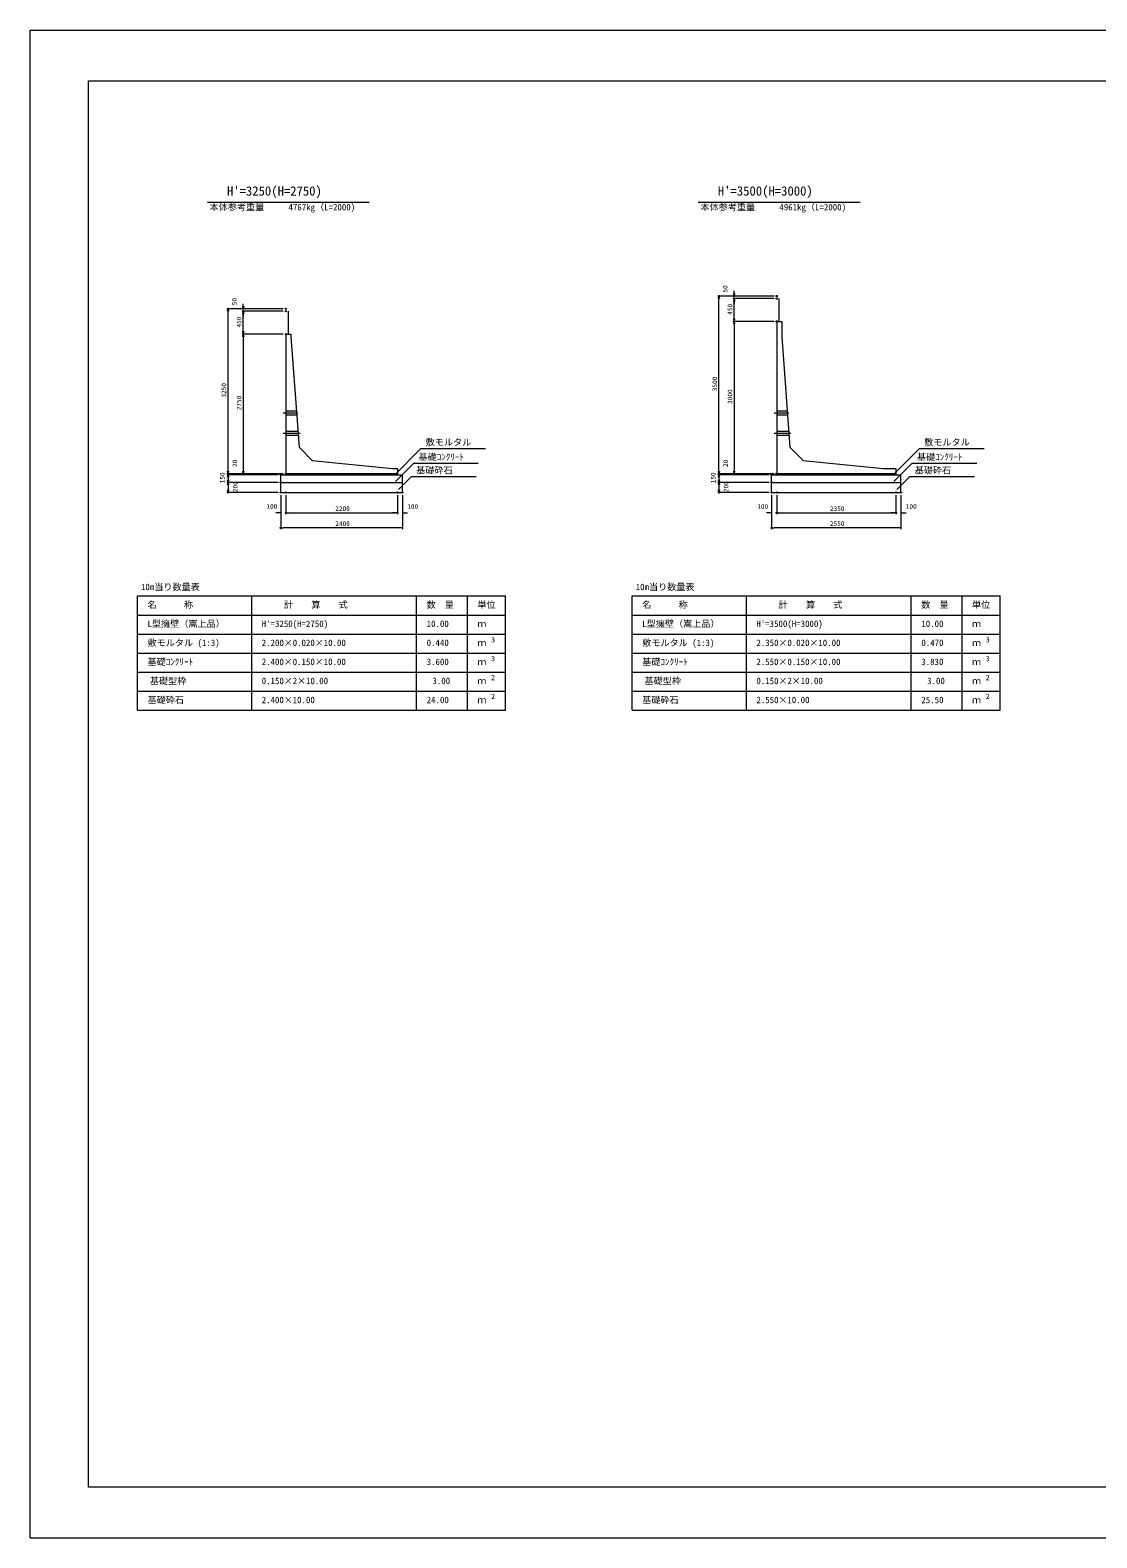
# Model space of a CAD drawing. Units: millimetres on the paper. Extents: x 0 to 841, y -307 to 901.
# Drawn here: x 0 to 420, y -307 to 287 of the extents above; entities that cross this region are included whole.
import ezdxf
from ezdxf.enums import TextEntityAlignment as Align

# ---------------------------------------------------------------- set-up
doc = ezdxf.new("R2010")
doc.units = ezdxf.units.MM
doc.header["$PDMODE"] = 32
doc.header["$PDSIZE"] = 0.5
doc.linetypes.add('USER1', pattern=[1.125, 0.75, -0.125, 0.125, -0.125])
doc.linetypes.add('USER2', pattern=[0.375, 0.25, -0.125])
for name, color, linetype, lineweight in [('D-MTR-FRAM（材料表図枠）', 2, 'Continuous', 18), ('D-STR-DIM（寸法）', 7, 'Continuous', 18), ('D-STR-HTXT（旗揚げ）', 7, 'Continuous', 18), ('D-STR-STR1（構造物）', 4, 'Continuous', 18), ('D-STR-STRn（構造物）', 7, 'Continuous', 18), ('D-STR（構造物外形線）', 1, 'Continuous', 18), ('D-TTL(外枠）', 2, 'Continuous', 18), ('DEFPOINTS_2', 8, 'Continuous', 18)]:
    doc.layers.add(name, color=color, linetype=linetype, lineweight=lineweight)
for name, color, linetype in [('D-MTR-TXT(文字列）', 7, 'Continuous'), ('D-MTR（材料表タイトル）', 7, 'Continuous'), ('D-STR-TXT（文字）', 7, 'Continuous'), ('D-TTL-TXT（文字）', 7, 'Continuous')]:
    doc.layers.add(name, color=color, linetype=linetype)
doc.styles.add('ＭＳ ゴシック', font='')
doc.styles.get('ＭＳ ゴシック').set_extended_font_data('MS Gothic')

# ---------------------------------------------------------------- blocks, each defined once
blk = doc.blocks.new('-000--000-_OPEN')
at = {"color": 7, "linetype": 'Continuous', "lineweight": 18}
for p, q in [((-1, 0.167), (0, 0)), ((0, 0), (-1, -0.167)), ((0, 0), (-1, 0))]:
    blk.add_line(p, q, dxfattribs=at)

msp = doc.modelspace()

# ---------------------------------------------------------------- linework, layer by layer
at = {"layer": 'D-MTR-FRAM（材料表図枠）'}
for p, q in [((42.356, 64.286), (187.356, 64.286)), ((42.356, 19.286), (42.356, 64.286)), ((87.356, 19.286), (87.356, 64.286)), ((152.356, 19.286), (152.356, 64.286)), ((172.356, 32.286), (172.356, 64.286)), ((172.356, 19.286), (172.356, 64.286)), ((187.356, 19.286), (187.356, 64.286)), ((237.356, 64.286), (382.356, 64.286)), ((237.356, 19.286), (237.356, 64.286)), ((282.356, 19.286), (282.356, 64.286)), ((347.356, 19.286), (347.356, 64.286)), ((367.356, 32.286), (367.356, 64.286)), ((367.356, 19.286), (367.356, 64.286)), ((382.356, 19.286), (382.356, 64.286)), ((42.356, 56.786), (187.356, 56.786)), ((237.356, 56.786), (382.356, 56.786)), ((42.356, 49.286), (187.356, 49.286)), ((237.356, 49.286), (382.356, 49.286)), ((42.356, 41.786), (187.356, 41.786)), ((237.356, 41.786), (382.356, 41.786)), ((42.356, 34.286), (187.356, 34.286)), ((237.356, 34.286), (382.356, 34.286)), ((42.356, 26.786), (187.356, 26.786)), ((237.356, 26.786), (382.356, 26.786)), ((42.356, 19.286), (187.356, 19.286)), ((237.356, 19.286), (382.356, 19.286))]:
    msp.add_line(p, q, dxfattribs=at)
at = {"layer": 'D-STR-DIM（寸法）'}
for p, q in [((277.526, 183.454), (277.526, 184.454)), ((84.026, 178.454), (84.026, 179.454)), ((293.287, 182.454), (271.032, 182.454)), ((271.532, 113.454), (271.532, 181.454)), ((293.287, 182.454), (277.026, 182.454)), ((293.287, 181.454), (277.026, 181.454)), ((293.287, 181.454), (277.026, 181.454)), ((277.526, 173.454), (277.526, 180.454)), ((277.526, 180.454), (277.526, 179.454)), ((99.787, 177.454), (77.532, 177.454)), ((78.032, 113.454), (78.032, 176.454)), ((99.787, 177.454), (83.526, 177.454)), ((99.787, 176.454), (83.526, 176.454)), ((99.787, 176.454), (83.526, 176.454)), ((84.026, 168.454), (84.026, 175.454)), ((84.026, 175.454), (84.026, 174.454)), ((293.287, 172.454), (277.026, 172.454)), ((293.287, 172.454), (277.026, 172.454)), ((99.787, 167.454), (83.526, 167.454)), ((99.787, 167.454), (83.526, 167.454)), ((84.026, 166.454), (84.026, 113.454)), ((277.526, 171.454), (277.526, 113.454)), ((78.032, 113.454), (78.032, 114.454)), ((271.532, 113.454), (271.532, 114.454)), ((99.787, 112.454), (77.532, 112.454)), ((99.787, 112.454), (77.532, 112.454)), ((97.787, 112.054), (77.532, 112.054)), ((97.787, 112.054), (77.532, 112.054)), ((97.787, 109.054), (77.532, 109.054)), ((97.787, 109.054), (77.532, 109.054)), ((78.032, 111.054), (78.032, 110.054)), ((78.032, 111.054), (78.032, 110.054)), ((78.032, 108.054), (78.032, 106.054)), ((99.787, 112.454), (83.526, 112.454)), ((293.287, 112.454), (271.032, 112.454)), ((293.287, 112.454), (271.032, 112.454)), ((291.287, 112.054), (271.032, 112.054)), ((291.287, 112.054), (271.032, 112.054)), ((291.287, 109.054), (271.032, 109.054)), ((291.287, 109.054), (271.032, 109.054)), ((271.532, 111.054), (271.532, 110.054)), ((271.532, 111.054), (271.532, 110.054)), ((271.532, 108.054), (271.532, 106.054)), ((293.287, 112.454), (277.026, 112.454)), ((97.787, 105.054), (77.532, 105.054)), ((98.787, 104.054), (98.787, 96.532)), ((98.787, 104.054), (98.787, 90.628)), ((100.787, 104.054), (100.787, 96.532)), ((100.787, 104.054), (100.787, 96.532)), ((144.787, 104.054), (144.787, 96.532)), ((144.787, 104.054), (144.787, 96.532)), ((146.787, 104.054), (146.787, 96.532)), ((146.787, 104.054), (146.787, 90.628)), ((291.287, 105.054), (271.032, 105.054)), ((292.287, 104.054), (292.287, 96.532)), ((292.287, 104.054), (292.287, 90.628)), ((294.287, 104.054), (294.287, 96.532)), ((294.287, 104.054), (294.287, 96.532)), ((341.287, 104.054), (341.287, 96.532)), ((341.287, 104.054), (341.287, 96.532)), ((343.287, 104.054), (343.287, 96.532)), ((343.287, 104.054), (343.287, 90.628)), ((97.787, 97.032), (96.787, 97.032)), ((101.787, 97.032), (143.787, 97.032)), ((101.787, 97.032), (102.787, 97.032)), ((143.787, 97.032), (142.787, 97.032)), ((147.787, 97.032), (148.787, 97.032)), ((291.287, 97.032), (290.287, 97.032)), ((295.287, 97.032), (340.287, 97.032)), ((295.287, 97.032), (296.287, 97.032)), ((340.287, 97.032), (339.287, 97.032)), ((344.287, 97.032), (345.287, 97.032)), ((145.787, 91.128), (99.787, 91.128)), ((342.287, 91.128), (293.287, 91.128))]:
    msp.add_line(p, q, dxfattribs=at)
for p in [(271.532, 182.454), (277.526, 182.454), (277.526, 181.454), (294.287, 182.454), (294.287, 182.454), (294.287, 181.454), (294.287, 181.454), (78.032, 177.454), (84.026, 177.454), (84.026, 176.454), (100.787, 177.454), (100.787, 177.454), (100.787, 176.454), (100.787, 176.454), (294.287, 172.454), (294.287, 172.454), (100.787, 167.454), (100.787, 167.454), (78.032, 112.054), (78.032, 109.054), (84.026, 112.454), (98.787, 112.054), (98.787, 112.054), (98.787, 109.054), (98.787, 109.054), (100.787, 112.454), (100.787, 112.454), (100.787, 112.454), (271.532, 112.054), (271.532, 109.054), (277.526, 112.454), (292.287, 112.054), (292.287, 112.054), (292.287, 109.054), (292.287, 109.054), (294.287, 112.454), (294.287, 112.454), (294.287, 112.454), (78.032, 105.054), (98.787, 105.054), (98.787, 105.054), (98.787, 105.054), (100.787, 105.054), (100.787, 105.054), (144.787, 105.054), (144.787, 105.054), (146.787, 105.054), (146.787, 105.054), (271.532, 105.054), (292.287, 105.054), (292.287, 105.054), (292.287, 105.054), (294.287, 105.054), (294.287, 105.054), (341.287, 105.054), (341.287, 105.054), (343.287, 105.054), (343.287, 105.054), (100.787, 97.032), (144.787, 97.032), (144.787, 97.032), (294.287, 97.032), (341.287, 97.032), (341.287, 97.032), (98.787, 91.128), (292.287, 91.128)]:
    msp.add_point(p, dxfattribs=at)
at = {"layer": 'D-STR-HTXT（旗揚げ）'}
for p, q in [((69.895, 219.485), (133.679, 219.485)), ((263.395, 219.485), (327.179, 219.485)), ((144.008, 112.289), (153.925, 122.302)), ((179.524, 122.302), (153.925, 122.302)), ((340.508, 112.289), (350.425, 122.302)), ((376.024, 122.302), (350.425, 122.302)), ((144.008, 109.353), (151.068, 116.481)), ((176.666, 116.481), (151.068, 116.481)), ((340.508, 109.353), (347.568, 116.481)), ((373.166, 116.481), (347.568, 116.481)), ((145.149, 106.176), (150.181, 111.256)), ((175.779, 111.256), (150.181, 111.256)), ((341.649, 106.176), (346.681, 111.256)), ((372.279, 111.256), (346.681, 111.256))]:
    msp.add_line(p, q, dxfattribs=at)
at = {"layer": 'D-STR-STR1（構造物）'}
for p, q in [((295.287, 172.454), (295.287, 181.454)), ((101.787, 167.454), (101.787, 176.454))]:
    msp.add_line(p, q, dxfattribs=at)
at = {"layer": 'D-STR-STRn（構造物）', "linetype": 'USER2'}
for p, q in [((100.787, 137.204), (104.934, 137.204)), ((294.287, 137.204), (298.434, 137.204)), ((100.787, 135.704), (105.044, 135.704)), ((294.287, 135.704), (298.544, 135.704)), ((100.787, 129.204), (105.521, 129.204)), ((100.787, 127.704), (105.631, 127.704)), ((294.287, 129.204), (299.021, 129.204)), ((294.287, 127.704), (299.131, 127.704))]:
    msp.add_line(p, q, dxfattribs=at)
at = {"layer": 'D-STR-STRn（構造物）', "linetype": 'USER1'}
for p, q in [((99.787, 136.454), (105.57, 136.454)), ((293.287, 136.454), (299.07, 136.454)), ((99.787, 128.454), (106.385, 128.454)), ((293.287, 128.454), (299.885, 128.454))]:
    msp.add_line(p, q, dxfattribs=at)
at = {"layer": 'D-STR-STRn（構造物）'}
for p, q in [((98.787, 112.054), (146.787, 112.054)), ((98.787, 105.054), (98.787, 112.054)), ((98.787, 109.054), (146.787, 109.054)), ((100.787, 112.454), (100.787, 112.054)), ((144.787, 112.454), (144.787, 112.054)), ((146.787, 105.054), (146.787, 112.054)), ((292.287, 105.054), (292.287, 112.054)), ((292.287, 112.054), (343.287, 112.054)), ((292.287, 109.054), (343.287, 109.054)), ((294.287, 112.454), (294.287, 112.054)), ((341.287, 112.454), (341.287, 112.054)), ((343.287, 105.054), (343.287, 112.054)), ((98.787, 105.054), (146.787, 105.054)), ((292.287, 105.054), (343.287, 105.054))]:
    msp.add_line(p, q, dxfattribs=at)
at = {"layer": 'D-STR（構造物外形線）'}
for p, q in [((294.287, 172.454), (294.287, 112.454)), ((294.287, 172.454), (296.287, 172.454)), ((296.287, 172.454), (296.287, 166.454)), ((100.787, 167.454), (102.787, 167.454)), ((100.787, 167.454), (100.787, 112.454)), ((102.787, 167.454), (102.787, 166.454)), ((102.787, 166.454), (105.987, 122.854)), ((296.287, 166.454), (299.487, 122.854)), ((105.987, 122.854), (111.187, 117.654)), ((299.487, 122.854), (304.687, 117.654)), ((111.187, 117.654), (142.787, 114.454)), ((142.787, 114.454), (144.787, 114.454)), ((144.787, 114.454), (144.787, 112.454)), ((304.687, 117.654), (336.287, 114.454)), ((336.287, 114.454), (341.287, 114.454)), ((341.287, 114.454), (341.287, 112.454)), ((144.787, 112.454), (100.787, 112.454)), ((341.287, 112.454), (294.287, 112.454))]:
    msp.add_line(p, q, dxfattribs=at)
at = {"layer": 'D-TTL(外枠）'}
for p, q in [((23, 267.214), (818, 267.214)), ((23, -286.786), (23, 267.214)), ((818, -286.786), (23, -286.786))]:
    msp.add_line(p, q, dxfattribs=at)
at = {"layer": 'DEFPOINTS_2'}
for p, q in [((0, 287.214), (841, 287.214)), ((0, -306.786), (0, 287.214)), ((0, -306.786), (841, -306.786))]:
    msp.add_line(p, q, dxfattribs=at)

# ---------------------------------------------------------------- block references
at = {"layer": 'D-STR-DIM（寸法）'}
for p, rotation in [((84.026, 177.454), 270), ((271.532, 182.454), 90), ((277.526, 182.454), 270), ((277.526, 181.454), 90), ((277.526, 181.454), 90), ((78.032, 177.454), 90), ((84.026, 176.454), 90), ((84.026, 176.454), 90), ((277.526, 172.454), 270), ((277.526, 172.454), 90), ((84.026, 167.454), 270), ((84.026, 167.454), 90), ((78.032, 112.454), 270), ((78.032, 112.454), 270), ((84.026, 112.454), 270), ((271.532, 112.454), 270), ((271.532, 112.454), 270), ((277.526, 112.454), 270), ((78.032, 112.054), 90), ((78.032, 112.054), 90), ((78.032, 109.054), 270), ((78.032, 109.054), 90), ((271.532, 112.054), 90), ((271.532, 112.054), 90), ((271.532, 109.054), 270), ((271.532, 109.054), 90), ((78.032, 105.054), 270), ((271.532, 105.054), 270), ((100.787, 97.032), 180), ((100.787, 97.032), 180), ((146.787, 97.032), 180), ((294.287, 97.032), 180), ((294.287, 97.032), 180), ((343.287, 97.032), 180), ((98.787, 91.128), 180), ((292.287, 91.128), 180)]:
    msp.add_blockref('-000--000-_OPEN', p, dxfattribs=dict(at, rotation=rotation))
for p in [(98.787, 97.032), (144.787, 97.032), (144.787, 97.032), (292.287, 97.032), (341.287, 97.032), (341.287, 97.032), (146.787, 91.128), (343.287, 91.128)]:
    msp.add_blockref('-000--000-_OPEN', p, dxfattribs=at)

# ---------------------------------------------------------------- texts
at = {"layer": 'D-MTR-TXT(文字列）', "style": 'ＭＳ ゴシック'}
for s, height, p in [('本体参考重量', 2.566, (70.726, 215.418)), ('4767kg（L=2000)', 2.566, (101.846, 215.418)), ('本体参考重量', 2.566, (264.226, 215.418)), ('4961kg（L=2000)', 2.566, (295.346, 215.418)), ('名\u3000\u3000\u3000称', 2.566, (46.279, 58.786)), ('計\u3000\u3000算\u3000\u3000式', 2.566, (100.056, 58.786)), ('数\u3000量', 2.566, (156.279, 58.786)), ('単位', 2.566, (176.279, 58.786)), ('名\u3000\u3000\u3000称', 2.566, (241.279, 58.786)), ('計\u3000\u3000算\u3000\u3000式', 2.566, (295.056, 58.786)), ('数\u3000量', 2.566, (351.279, 58.786)), ('単位', 2.566, (371.279, 58.786)), ('L型擁壁（嵩上品）', 2.566, (46.279, 51.286)), ("H'=3250(H=2750)", 2.566, (91.279, 51.286)), ('10.00', 2.566, (156.306, 51.286)), ('ｍ', 2.566, (176.279, 51.286)), ('L型擁壁（嵩上品）', 2.566, (241.279, 51.286)), ("H'=3500(H=3000)", 2.566, (286.279, 51.286)), ('10.00', 2.566, (351.306, 51.286)), ('ｍ', 2.566, (371.279, 51.286)), ('3', 2.053, (181.681, 45.386)), ('3', 2.053, (376.681, 45.386)), ('敷モルタル (1:3)', 2.566, (46.279, 43.786)), ('2.200×0.020×10.00', 2.566, (91.279, 43.786)), ('0.440', 2.566, (156.306, 43.786)), ('ｍ', 2.566, (176.279, 43.786)), ('敷モルタル (1:3)', 2.566, (241.279, 43.786)), ('2.350×0.020×10.00', 2.566, (286.279, 43.786)), ('0.470', 2.566, (351.306, 43.786)), ('ｍ', 2.566, (371.279, 43.786)), ('基礎ｺﾝｸﾘｰﾄ', 2.566, (46.279, 36.286)), ('2.400×0.150×10.00', 2.566, (91.279, 36.286)), ('3.600', 2.566, (156.306, 36.286)), ('ｍ', 2.566, (176.279, 36.286)), ('3', 2.053, (181.681, 37.986)), ('基礎ｺﾝｸﾘｰﾄ', 2.566, (241.279, 36.286)), ('2.550×0.150×10.00', 2.566, (286.279, 36.286)), ('3.830', 2.566, (351.306, 36.286)), ('ｍ', 2.566, (371.279, 36.286)), ('3', 2.053, (376.681, 37.986)), ('基礎型枠', 2.566, (47.179, 28.786)), ('0.150×2×10.00', 2.566, (91.279, 28.786)), ('3.00', 2.566, (158.58, 28.786)), ('ｍ', 2.566, (176.279, 28.786)), ('2', 2.053, (181.681, 30.486)), ('基礎型枠', 2.566, (242.179, 28.786)), ('0.150×2×10.00', 2.566, (286.279, 28.786)), ('3.00', 2.566, (353.58, 28.786)), ('ｍ', 2.566, (371.279, 28.786)), ('2', 2.053, (376.681, 30.486)), ('基礎砕石', 2.566, (46.279, 21.286)), ('2.400×10.00', 2.566, (91.279, 21.286)), ('24.00', 2.566, (156.306, 21.286)), ('ｍ', 2.566, (176.279, 21.286)), ('2', 2.053, (181.681, 23.086)), ('基礎砕石', 2.566, (241.279, 21.286)), ('2.550×10.00', 2.566, (286.279, 21.286)), ('25.50', 2.566, (351.306, 21.286)), ('ｍ', 2.566, (371.279, 21.286)), ('2', 2.053, (376.681, 23.086))]:
    msp.add_text(s, height=height, dxfattribs=at).set_placement(p, align=Align.BOTTOM_LEFT)
at = {"layer": 'D-MTR（材料表タイトル）', "style": 'ＭＳ ゴシック'}
for p in [(43.698, 65.811), (238.698, 65.811)]:
    msp.add_text('10m当り数量表', height=2.566, dxfattribs=at).set_placement(p, align=Align.BOTTOM_LEFT)
at = {"layer": 'D-STR-DIM（寸法）', "style": 'ＭＳ ゴシック'}
for s, p in [('50', (275.445, 183.826)), ('50', (81.945, 178.826)), ('450', (277.326, 175.079)), ('450', (83.826, 170.079)), ('3500', (271.332, 144.954)), ('3250', (77.832, 142.454)), ('3000', (277.326, 139.954)), ('2750', (83.826, 137.454)), ('20', (82.123, 115.123)), ('20', (275.623, 115.123)), ('150', (77.232, 108.679)), ('200', (82.282, 105.179)), ('150', (270.732, 108.679)), ('200', (275.782, 105.179))]:
    msp.add_text(s, height=1.833, rotation=90, dxfattribs=at).set_placement(p, align=Align.BOTTOM_LEFT)
for s, p in [('100', (93.147, 98.087)), ('2200', (120.287, 97.232)), ('100', (148.676, 98.087)), ('100', (286.647, 98.087)), ('2350', (315.287, 97.232)), ('100', (345.176, 98.087)), ('2400', (120.287, 91.328)), ('2550', (315.287, 91.328))]:
    msp.add_text(s, height=1.833, dxfattribs=at).set_placement(p, align=Align.BOTTOM_LEFT)
at = {"layer": 'D-STR-TXT（文字）', "style": 'ＭＳ ゴシック'}
for s, p in [('敷モルタル', (155.925, 122.802)), ('敷モルタル', (352.425, 122.802)), ('基礎ｺﾝｸﾘｰﾄ', (153.068, 116.981)), ('基礎ｺﾝｸﾘｰﾄ', (349.568, 116.981)), ('基礎砕石', (152.181, 111.756)), ('基礎砕石', (348.681, 111.756))]:
    msp.add_text(s, height=2.566, dxfattribs=at).set_placement(p, align=Align.BOTTOM_LEFT)
at = {"layer": 'D-TTL-TXT（文字）', "style": 'ＭＳ ゴシック'}
for s, p in [("H'=3250(H=2750)", (77.594, 220.934)), ("H'=3500(H=3000)", (271.094, 220.934))]:
    msp.add_text(s, height=3.666, dxfattribs=at).set_placement(p, align=Align.BOTTOM_LEFT)

doc.saveas('drawing.dxf')
